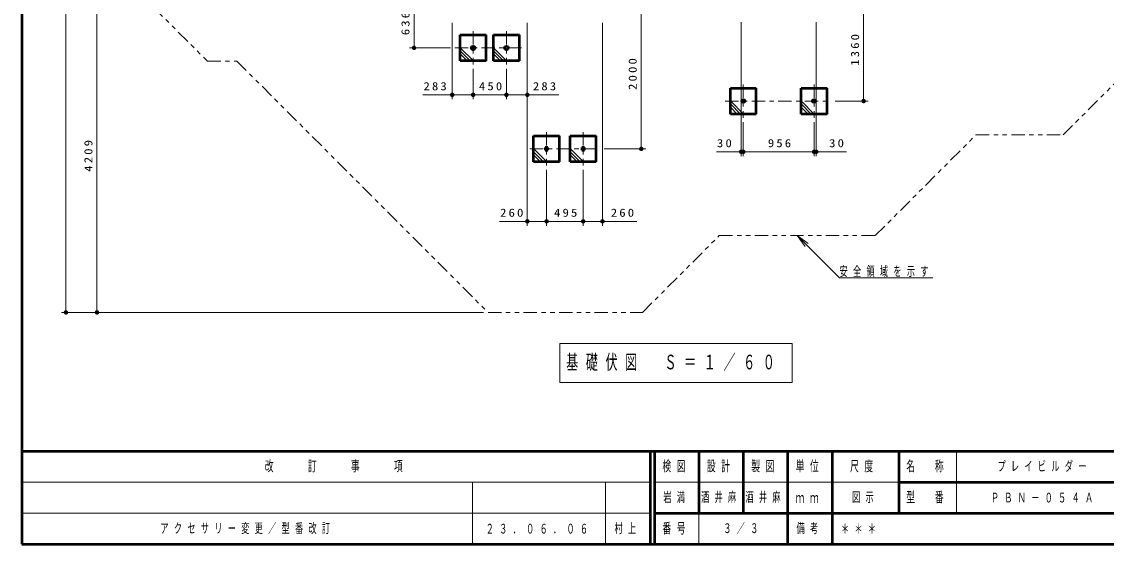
# Model space of a CAD drawing. Units: millimetres on the paper, scale 1:60. Extents: x -385 to 0, y -594 to 267.
# Drawn here: x -385 to -140.7, y -594 to -476.3 of the extents above; entities that cross this region are included whole.
import ezdxf

# ---------------------------------------------------------------- set-up
doc = ezdxf.new("R2010")
doc.units = ezdxf.units.MM
doc.linetypes.add('USER2', pattern=[6, 3, -1, 1, -1])
doc.linetypes.add('USER3', pattern=[8, 3, -1, 1, -1, 1, -1])
doc.layers.add('LY_1', color=7, linetype='Continuous', lineweight=13)
doc.layers.add('LY_2', color=7, linetype='Continuous', lineweight=13)
doc.layers.add('LY_3', color=7, linetype='Continuous')
doc.styles.add('ＭＳ ゴシック', font='')
doc.styles.get('ＭＳ ゴシック').set_extended_font_data('MS Gothic')

# ---------------------------------------------------------------- blocks, each defined once
blk = doc.blocks.new('filled_dot')
at = {"color": 0, "linetype": 'Continuous', "lineweight": -2, "const_width": 1.25}
blk.add_lwpolyline([(-0.625, 0, 1), (0.625, 0, 1)], format="xyb", close=True, dxfattribs=at)

msp = doc.modelspace()

# ---------------------------------------------------------------- linework, layer by layer
at = {"layer": 'LY_1'}
for p, q in [((-375.043, -541.788), (-375.043, -378.739)), ((-368.043, -541.788), (-368.043, -471.638)), ((-296.639, -482.235), (-296.639, -471.638)), ((-245.468, -471.638), (-245.468, -504.971)), ((-195.391, -471.538), (-195.391, -494.204)), ((-288.045, -476.554), (-288.045, -493.804)), ((-271.129, -476.554), (-271.129, -493.804)), ((-271.129, -476.554), (-271.129, -522.284)), ((-254.212, -476.554), (-254.212, -522.284)), ((-222.979, -476.454), (-222.979, -506.625)), ((-206.062, -476.454), (-206.062, -506.625)), ((-288.454, -482.235), (-297.639, -482.235)), ((-286.254, -482.186), (-283.288, -485.152)), ((-286.254, -482.893), (-283.995, -485.152)), ((-286.254, -483.6), (-284.702, -485.152)), ((-278.754, -482.186), (-275.788, -485.152)), ((-278.754, -482.893), (-276.495, -485.152)), ((-278.754, -483.6), (-277.202, -485.152)), ((-283.337, -486.985), (-283.337, -493.804)), ((-283.337, -486.985), (-283.337, -493.804)), ((-275.837, -486.985), (-275.837, -493.804)), ((-275.837, -486.985), (-275.837, -493.804)), ((-283.337, -492.804), (-294.66, -492.804)), ((-275.837, -492.804), (-283.337, -492.804)), ((-264.023, -492.804), (-275.837, -492.804)), ((-225.404, -494.155), (-222.438, -497.121)), ((-225.404, -494.862), (-223.145, -497.121)), ((-225.404, -495.569), (-223.852, -497.121)), ((-209.47, -494.155), (-206.505, -497.121)), ((-209.47, -494.862), (-207.212, -497.121)), ((-209.47, -495.569), (-207.919, -497.121)), ((-201.804, -494.204), (-194.391, -494.204)), ((-222.487, -498.954), (-222.487, -506.625)), ((-206.554, -498.954), (-206.554, -506.625)), ((-269.712, -504.922), (-266.746, -507.888)), ((-261.462, -504.922), (-258.496, -507.888)), ((-253.795, -504.971), (-244.468, -504.971)), ((-269.712, -505.629), (-267.453, -507.888)), ((-269.712, -506.336), (-268.16, -507.888)), ((-261.462, -505.629), (-259.203, -507.888)), ((-261.462, -506.336), (-259.91, -507.888)), ((-222.487, -505.625), (-228.507, -505.625)), ((-206.554, -505.625), (-222.487, -505.625)), ((-199.252, -505.625), (-206.554, -505.625)), ((-266.795, -509.721), (-266.795, -522.284)), ((-258.545, -509.721), (-258.545, -522.284)), ((-266.795, -521.284), (-277.407, -521.284)), ((-258.545, -521.284), (-266.795, -521.284)), ((-246.473, -521.284), (-258.545, -521.284)), ((-208.563, -526.974), (-210.33, -524.499)), ((-210.33, -524.499), (-207.855, -526.267)), ((-210.33, -524.499), (-208.209, -526.621)), ((-210.33, -524.499), (-200.818, -534.012)), ((-200.818, -534.012), (-179.818, -534.012)), ((-280.972, -541.788), (-376.043, -541.788)), ((-280.972, -541.788), (-369.043, -541.788)), ((-263.775, -548.754), (-263.775, -557.554)), ((-211.475, -548.754), (-263.775, -548.754)), ((-211.475, -557.554), (-211.475, -548.754)), ((-263.775, -557.554), (-211.475, -557.554))]:
    msp.add_line(p, q, dxfattribs=at)
at = {"layer": 'LY_1', "linetype": 'USER2'}
for p, q in [((-283.337, -478.485), (-283.337, -485.985)), ((-275.837, -478.485), (-275.837, -485.985)), ((-287.454, -482.235), (-272.087, -482.235)), ((-222.487, -490.454), (-222.487, -497.954)), ((-206.554, -490.454), (-206.554, -497.954)), ((-226.604, -494.204), (-202.804, -494.204)), ((-266.795, -501.221), (-266.795, -508.721)), ((-258.545, -501.221), (-258.545, -508.721)), ((-270.545, -504.971), (-254.795, -504.971))]:
    msp.add_line(p, q, dxfattribs=at)
at = {"layer": 'LY_1', "color": 140, "lineweight": 50}
for p, q in [((-286.254, -485.152), (-286.254, -479.318)), ((-286.254, -479.318), (-280.42, -479.318)), ((-280.42, -485.152), (-280.42, -479.318)), ((-278.754, -485.152), (-278.754, -479.318)), ((-278.754, -479.318), (-272.92, -479.318)), ((-272.92, -485.152), (-272.92, -479.318)), ((-280.42, -485.152), (-286.254, -485.152)), ((-272.92, -485.152), (-278.754, -485.152)), ((-225.404, -497.121), (-225.404, -491.288)), ((-225.404, -491.288), (-219.57, -491.288)), ((-219.57, -497.121), (-219.57, -491.288)), ((-209.47, -497.121), (-209.47, -491.288)), ((-209.47, -491.288), (-203.637, -491.288)), ((-203.637, -497.121), (-203.637, -491.288)), ((-219.57, -497.121), (-225.404, -497.121)), ((-203.637, -497.121), (-209.47, -497.121)), ((-269.712, -507.888), (-269.712, -502.054)), ((-269.712, -502.054), (-263.879, -502.054)), ((-263.879, -507.888), (-263.879, -502.054)), ((-261.462, -507.888), (-261.462, -502.054)), ((-261.462, -502.054), (-255.629, -502.054)), ((-255.629, -507.888), (-255.629, -502.054)), ((-266.479, -504.654), (-267.112, -504.654)), ((-267.112, -504.654), (-267.112, -505.288)), ((-267.112, -505.288), (-266.479, -505.288)), ((-266.479, -505.288), (-266.479, -504.654)), ((-258.862, -504.654), (-258.862, -505.288)), ((-258.229, -504.654), (-258.862, -504.654)), ((-258.862, -505.288), (-258.229, -505.288)), ((-258.229, -505.288), (-258.229, -504.654)), ((-263.879, -507.888), (-269.712, -507.888)), ((-255.629, -507.888), (-261.462, -507.888))]:
    msp.add_line(p, q, dxfattribs=at)
at = {"layer": 'LY_1', "linetype": 'USER3'}
msp.add_lwpolyline([(-192.763, -524.499), (-170.106, -501.842), (-150.473, -501.842), (-133.059, -484.428), (-133.059, -441.899), (-150.473, -424.485), (-182.461, -424.485), (-197.927, -409.019), (-223.911, -409.019), (-254.192, -378.739), (-281.508, -378.739), (-309.831, -407.062), (-317.696, -407.062), (-334.851, -424.217), (-343.174, -424.217), (-361.043, -442.086), (-361.043, -467.356), (-343.174, -485.225), (-336.536, -485.225), (-279.972, -541.788), (-245.186, -541.788), (-227.897, -524.499)], close=True, dxfattribs=at)
at = {"layer": 'LY_1', "color": 140, "lineweight": 50}
for centre, radius in [((-283.337, -482.235), 0.405), ((-275.837, -482.235), 0.405), ((-222.487, -494.204), 0.352), ((-206.554, -494.204), 0.352)]:
    msp.add_circle(centre, radius, dxfattribs=at)
at = {"layer": 'LY_2', "lineweight": 50}
for p, q in [((-385, -327), (-385, -594)), ((-385, -573), (0, -573)), ((-385, -594), (0, -594))]:
    msp.add_line(p, q, dxfattribs=at)
at = {"layer": 'LY_2', "color": 140, "lineweight": 50}
for p, q in [((-243.5, -573), (-243.5, -594)), ((-242.5, -573), (-242.5, -594)), ((-232.5, -573), (-232.5, -587)), ((-222.5, -573), (-222.5, -587)), ((-212.5, -573), (-212.5, -594)), ((-202.5, -573), (-202.5, -587)), ((-187.5, -573), (-187.5, -587)), ((-187.5, -580), (-70, -580)), ((-242.5, -587), (0, -587)), ((-202.5, -587), (-202.5, -594))]:
    msp.add_line(p, q, dxfattribs=at)
at = {"layer": 'LY_2'}
for p, q in [((-174.5, -573), (-174.5, -587)), ((-385, -580), (-243.5, -580)), ((-283.5, -580), (-283.5, -594)), ((-253.5, -580), (-253.5, -594)), ((-242.5, -580), (-187.5, -580)), ((-385, -587), (-243.5, -587)), ((-232.5, -587), (-232.5, -594))]:
    msp.add_line(p, q, dxfattribs=at)

# ---------------------------------------------------------------- block references
at = {"layer": 'LY_1', "xscale": 0.4, "yscale": 0.4}
for p, rotation in [((-296.639, -482.235), 90), ((-283.337, -492.804), 180), ((-275.837, -492.804), 180), ((-271.129, -492.804), 180), ((-195.391, -494.204), 90), ((-245.468, -504.971), 90), ((-222.487, -505.625), 180), ((-206.554, -505.625), 180), ((-206.062, -505.625), 180), ((-266.795, -521.284), 180), ((-258.545, -521.284), 180), ((-254.212, -521.284), 180), ((-375.043, -541.788), 90), ((-368.043, -541.788), 90)]:
    msp.add_blockref('filled_dot', p, dxfattribs=dict(at, rotation=rotation))
for p in [(-288.045, -492.804), (-283.337, -492.804), (-275.837, -492.804), (-222.979, -505.625), (-222.487, -505.625), (-206.554, -505.625), (-271.129, -521.284), (-266.795, -521.284), (-258.545, -521.284)]:
    msp.add_blockref('filled_dot', p, dxfattribs=at)

# ---------------------------------------------------------------- texts
at = {"layer": 'LY_1', "char_height": 1.833, "attachment_point": 8, "rotation": 90, "style": 'ＭＳ ゴシック'}
for s, insert in [('\\T1.33;\\W1.15;636', (-297.639, -476.52)), ('\\T1.33;\\W1.15;1360', (-196.391, -482.448)), ('\\T1.33;\\W1.15;2000', (-246.468, -487.881)), ('\\T1.33;\\W1.15;4209', (-369.043, -506.304))]:
    msp.add_mtext(s, dxfattribs=dict(at, insert=insert))
at = {"layer": 'LY_1', "style": 'ＭＳ ゴシック'}
for s, insert, char_height, attachment_point in [('\\T1.33;\\W1.15;283', (-291.66, -491.804), 1.833, 8), ('\\T1.33;\\W1.15;450', (-279.172, -491.804), 1.833, 8), ('\\T1.33;\\W1.15;283', (-267.023, -491.804), 1.833, 8), ('\\T1.34;\\W1.15;30', (-226.507, -504.625), 1.833, 8), ('\\T1.33;\\W1.15;956', (-214.104, -504.625), 1.833, 8), ('\\T1.34;\\W1.15;30', (-201.252, -504.625), 1.833, 8), ('\\T1.33;\\W1.15;260', (-274.407, -520.284), 1.833, 8), ('\\T1.33;\\W1.15;495', (-262.254, -520.284), 1.833, 8), ('\\T1.33;\\W1.15;260', (-249.473, -520.284), 1.833, 8), ('\\T1.64;\\W0.6;安全領域を示す', (-200.818, -533.862), 2.199, 7), ('\\T1.64;\\W0.6;基礎伏図\u3000Ｓ＝１／６０', (-262.375, -553.154), 3.299, 4), ('\\T1.64;\\W0.6;プレイビルダー', (-165.25, -576.5), 2.199, 4), ('\\T1.64;\\W0.6;岩満', (-240.5, -583.5), 2.199, 4), ('\\T1.64;\\W0.6;酒井麻', (-232, -583.5), 2.199, 4), ('\\T1.64;\\W0.6;酒井麻', (-222, -583.5), 2.199, 4), ('\\T1.64;\\W0.6;ＰＢＮ－０５４Ａ', (-166.75, -583.5), 2.199, 4), ('\\T1.64;\\W0.6;アクセサリー変更／型番改訂', (-353.75, -590.5), 2.199, 4), ('\\T1.64;\\W0.6;２３．０６．０６', (-280.5, -590.5), 2.199, 4), ('\\T1.64;\\W0.6;村上', (-251.5, -590.5), 2.199, 4), ('\\T1.64;\\W0.6;＊＊＊', (-200.5, -590.5), 2.199, 4)]:
    msp.add_mtext(s, dxfattribs=dict(at, insert=insert, char_height=char_height, attachment_point=attachment_point))
at = {"layer": 'LY_2', "attachment_point": 4, "style": 'ＭＳ ゴシック'}
for s, insert, char_height in [('\\T1.64;\\W0.6;改\u3000\u3000訂\u3000\u3000事\u3000\u3000項', (-330.25, -576.5), 2.346), ('\\T1.64;\\W0.6;検図', (-240.7, -576.5), 2.346), ('\\T1.64;\\W0.6;設計', (-230.7, -576.5), 2.346), ('\\T1.64;\\W0.6;製図', (-220.7, -576.5), 2.346), ('\\T1.64;\\W0.6;単位', (-210.7, -576.5), 2.346), ('\\T1.64;\\W0.6;尺度', (-198.45, -576.5), 2.346), ('\\T1.64;\\W0.6;名\u3000称', (-185.8, -576.5), 2.346), ('\\T1.64;\\W0.6;ｍｍ', (-210.7, -583.5), 2.346), ('\\T1.64;\\W0.6;型\u3000番', (-185.8, -583.5), 2.346), ('\\T1.64;\\W0.6;番号', (-240.7, -590.5), 2.346), ('\\T1.64;\\W0.6;備考', (-210.5, -590.5), 2.199)]:
    msp.add_mtext(s, dxfattribs=dict(at, insert=insert, char_height=char_height))
at = {"layer": 'LY_3', "char_height": 2.199, "attachment_point": 4, "style": 'ＭＳ ゴシック'}
for s, insert in [('\\T1.64;\\W0.6;図示', (-198, -583.5)), ('\\T1.64;\\W0.6;３／３', (-227, -590.5))]:
    msp.add_mtext(s, dxfattribs=dict(at, insert=insert))

doc.saveas('drawing.dxf')
